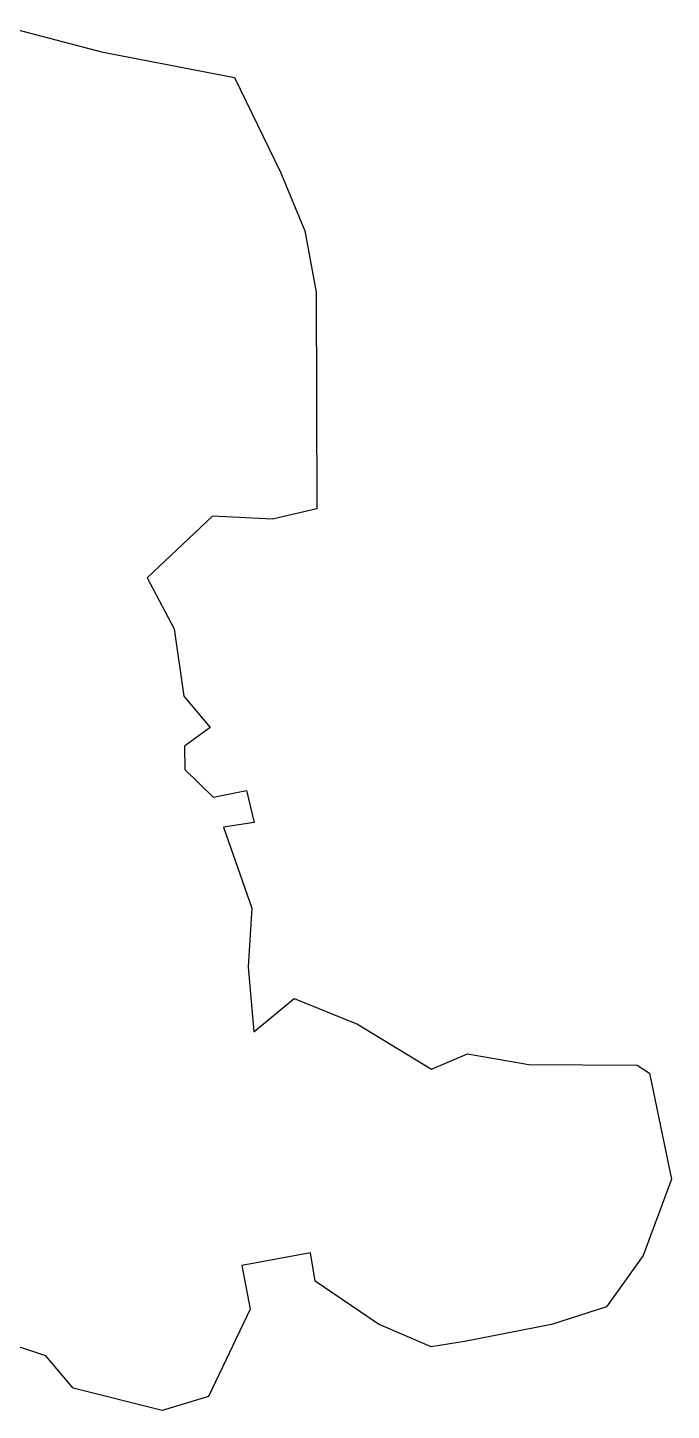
# Model space of a CAD drawing. Header units: metres. Extents: x 284941 to 286951, y 2024447 to 2026344.
# Drawn here: x 286121 to 286951, y 2024466 to 2026248 of the extents above; entities that cross this region are included whole.
import ezdxf

# ---------------------------------------------------------------- set-up
doc = ezdxf.new("R2010")
doc.units = ezdxf.units.M
doc.layers.add('village', color=3, linetype='Continuous')

msp = doc.modelspace()

# ---------------------------------------------------------------- linework, layer by layer
at = {"layer": 'village', "color": 3}
for p, q in [((286098.7, 2026248.2), (286216.4, 2026217.2)), ((286216.4, 2026217.2), (286388.2, 2026184.1)), ((286388.2, 2026184.1), (286447.4, 2026062.1)), ((286447.4, 2026062.1), (286478.8, 2025986.5)), ((286478.8, 2025986.5), (286493.4, 2025907.4)), ((286493.4, 2025907.4), (286494.3, 2025628.2)), ((286494.3, 2025628.2), (286437.1, 2025614.9)), ((286359.8, 2025618.9), (286275.4, 2025539.1)), ((286437.1, 2025614.9), (286359.8, 2025618.9)), ((286275.4, 2025539.1), (286310.1, 2025473.4)), ((286310.1, 2025473.4), (286322.9, 2025386.6)), ((286322.9, 2025386.6), (286356.5, 2025346.2)), ((286356.5, 2025346.2), (286323.5, 2025322.5)), ((286323.5, 2025322.5), (286324.2, 2025292.3)), ((286324.2, 2025292.3), (286360.7, 2025256.8)), ((286360.7, 2025256.8), (286403.7, 2025265.3)), ((286403.7, 2025265.3), (286413.6, 2025224.1)), ((286413.6, 2025224.1), (286373.7, 2025218)), ((286373.7, 2025218), (286410.2, 2025113.6)), ((286410.2, 2025113.6), (286405.6, 2025037.9)), ((286405.6, 2025037.9), (286413.1, 2024954.3)), ((286413.1, 2024954.3), (286464.8, 2024997.2)), ((286464.8, 2024997.2), (286546.7, 2024964.1)), ((286546.7, 2024964.1), (286642, 2024906.3)), ((286642, 2024906.3), (286688.6, 2024925.9)), ((286688.6, 2024925.9), (286767.8, 2024912.2)), ((286767.8, 2024912.2), (286907.3, 2024911.4)), ((286907.3, 2024911.4), (286923.4, 2024901.1)), ((286923.4, 2024901.1), (286951.4, 2024764.3)), ((286951.4, 2024764.3), (286915.2, 2024665.8)), ((286486.1, 2024669.6), (286397.4, 2024652.9)), ((286491.9, 2024632.9), (286486.1, 2024669.6)), ((286915.2, 2024665.8), (286867.7, 2024599.9)), ((286397.4, 2024652.9), (286408.4, 2024596.8)), ((286573.6, 2024577.6), (286491.9, 2024632.9)), ((286408.4, 2024596.8), (286354.7, 2024484.1)), ((286867.7, 2024599.9), (286796.7, 2024576.9)), ((286641.7, 2024548.2), (286573.6, 2024577.6)), ((286796.7, 2024576.9), (286684.5, 2024555.3)), ((286144.8, 2024536.6), (286078.8, 2024558.4)), ((286684.5, 2024555.3), (286641.7, 2024548.2)), ((286180, 2024495), (286144.8, 2024536.6)), ((286294.7, 2024466.4), (286180, 2024495)), ((286354.7, 2024484.1), (286294.7, 2024466.4))]:
    msp.add_line(p, q, dxfattribs=at)

doc.saveas('drawing.dxf')
